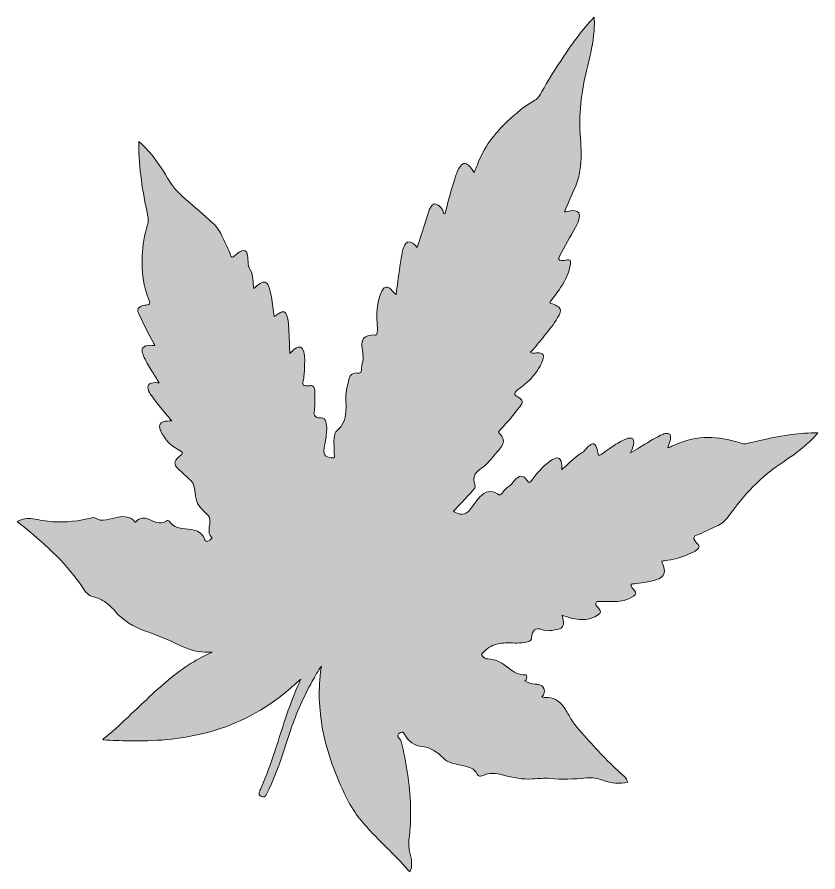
# Model space of a CAD drawing. Extents: x 630 to 1296, y -1322 to -490.
# Drawn here: x 1211.4 to 1268.6, y -1275.7 to -1214.7 of the extents above; entities that cross this region are included whole.
import ezdxf

# ---------------------------------------------------------------- set-up
doc = ezdxf.new("R2010")
doc.units = 0
doc.header["$MEASUREMENT"] = 0
doc.layers.add('katman 1', color=7, linetype='Continuous')

# ---------------------------------------------------------------- blocks, each defined once
blk = doc.blocks.new('block 7')
at = {"layer": 'katman 1', "true_color": 0x018f44}
h = blk.add_hatch(color=114, dxfattribs=at)
h.dxf.hatch_style = 2
edge = h.paths.add_edge_path()
edge.add_spline(control_points=[(1231.626, -1261.968), (1231.223, -1262.33), (1230.822, -1262.686), (1230.405, -1263.02), (1228.674, -1264.408), (1226.79, -1265.316), (1224.78, -1265.827), (1222.959, -1266.289), (1221.144, -1266.413), (1219.332, -1266.384), (1218.737, -1266.374), (1218.145, -1266.345), (1217.555, -1266.307), (1217.533, -1266.306), (1217.512, -1266.3), (1217.465, -1266.293), (1217.54, -1266.232), (1217.596, -1266.187), (1217.653, -1266.141), (1218.685, -1265.296), (1219.64, -1264.341), (1220.618, -1263.419), (1221.624, -1262.469), (1222.653, -1261.556), (1223.798, -1260.836), (1224.27, -1260.54), (1224.757, -1260.288), (1225.294, -1260.047), (1225.095, -1260.048), (1224.937, -1260.054), (1224.781, -1260.049), (1224.102, -1260.028), (1223.484, -1259.808), (1222.892, -1259.522), (1222.122, -1259.151), (1221.338, -1258.817), (1220.53, -1258.538), (1219.688, -1258.246), (1218.939, -1257.795), (1218.334, -1257.098), (1218.081, -1256.806), (1217.802, -1256.543), (1217.474, -1256.349), (1217.334, -1256.265), (1217.19, -1256.187), (1217.028, -1256.162), (1216.626, -1256.1), (1216.322, -1255.874), (1216.1, -1255.529), (1214.969, -1253.778), (1213.475, -1252.451), (1211.937, -1251.176), (1211.754, -1251.024), (1211.563, -1250.881), (1211.363, -1250.724), (1211.743, -1250.513), (1212.112, -1250.462), (1212.481, -1250.52), (1212.959, -1250.594), (1213.427, -1250.711), (1213.916, -1250.742), (1214.85, -1250.802), (1215.788, -1250.689), (1216.727, -1250.452), (1216.793, -1250.435), (1216.852, -1250.424), (1216.91, -1250.465), (1217.151, -1250.635), (1217.432, -1250.653), (1217.723, -1250.601), (1218.008, -1250.55), (1218.293, -1250.479), (1218.578, -1250.418), (1219.037, -1250.319), (1219.453, -1250.365), (1219.765, -1250.738), (1219.799, -1250.779), (1219.82, -1250.768), (1219.853, -1250.734), (1220.15, -1250.417), (1220.463, -1250.433), (1220.784, -1250.564), (1220.97, -1250.64), (1221.149, -1250.736), (1221.344, -1250.794), (1221.566, -1250.86), (1221.782, -1250.847), (1221.999, -1250.693), (1222.096, -1250.623), (1222.191, -1250.625), (1222.255, -1250.722), (1222.474, -1251.056), (1222.806, -1251.164), (1223.169, -1251.212), (1223.448, -1251.248), (1223.731, -1251.261), (1224.003, -1251.329), (1224.349, -1251.415), (1224.608, -1251.614), (1224.753, -1251.974), (1224.789, -1252.064), (1224.832, -1252.161), (1224.945, -1252.14), (1225.076, -1252.116), (1225.173, -1252.009), (1225.265, -1251.904), (1225.296, -1251.868), (1225.257, -1251.853), (1225.239, -1251.836), (1225.075, -1251.684), (1225.054, -1251.469), (1225.079, -1251.234), (1225.096, -1251.08), (1225.117, -1250.926), (1225.131, -1250.773), (1225.152, -1250.531), (1225.081, -1250.339), (1224.919, -1250.196), (1224.748, -1250.046), (1224.585, -1249.886), (1224.437, -1249.709), (1224.295, -1249.54), (1224.191, -1249.343), (1224.149, -1249.107), (1224.101, -1248.833), (1224.053, -1248.558), (1224.018, -1248.279), (1223.994, -1248.084), (1223.925, -1247.925), (1223.789, -1247.817), (1223.456, -1247.55), (1223.176, -1247.219), (1222.855, -1246.937), (1222.541, -1246.661), (1222.558, -1246.42), (1222.916, -1246.113), (1222.954, -1246.079), (1222.994, -1246.048), (1223.033, -1246.016), (1223.218, -1245.865), (1223.218, -1245.755), (1223.021, -1245.67), (1222.45, -1245.423), (1222.03, -1244.988), (1221.708, -1244.428), (1221.644, -1244.317), (1221.587, -1244.201), (1221.554, -1244.071), (1221.495, -1243.84), (1221.575, -1243.683), (1221.796, -1243.603), (1221.994, -1243.532), (1222.191, -1243.547), (1222.413, -1243.541), (1222.262, -1243.362), (1222.124, -1243.198), (1221.986, -1243.034), (1221.628, -1242.613), (1221.269, -1242.193), (1220.951, -1241.732), (1220.853, -1241.59), (1220.76, -1241.441), (1220.719, -1241.26), (1220.669, -1241.041), (1220.751, -1240.902), (1220.958, -1240.842), (1221.137, -1240.792), (1221.312, -1240.814), (1221.51, -1240.819), (1221.331, -1240.532), (1221.161, -1240.263), (1220.994, -1239.992), (1220.797, -1239.672), (1220.6, -1239.351), (1220.437, -1239.004), (1220.378, -1238.878), (1220.326, -1238.748), (1220.306, -1238.602), (1220.277, -1238.38), (1220.36, -1238.242), (1220.564, -1238.182), (1220.778, -1238.119), (1220.986, -1238.151), (1221.198, -1238.164), (1221.203, -1238.093), (1221.162, -1238.053), (1221.134, -1238.007), (1220.733, -1237.341), (1220.415, -1236.614), (1220.059, -1235.914), (1220.031, -1235.86), (1220.011, -1235.798), (1219.996, -1235.736), (1219.958, -1235.573), (1220.019, -1235.45), (1220.176, -1235.373), (1220.313, -1235.305), (1220.457, -1235.285), (1220.601, -1235.272), (1220.837, -1235.25), (1220.89, -1235.163), (1220.798, -1234.938), (1220.392, -1233.952), (1220.245, -1232.885), (1220.296, -1231.756), (1220.33, -1231.009), (1220.466, -1230.269), (1220.684, -1229.539), (1220.76, -1229.288), (1220.739, -1229.066), (1220.688, -1228.834), (1220.323, -1227.188), (1220.068, -1225.511), (1220.052, -1223.769), (1220.052, -1223.718), (1220.054, -1223.668), (1220.056, -1223.595), (1220.329, -1223.822), (1220.565, -1224.07), (1220.791, -1224.328), (1221.294, -1224.9), (1221.729, -1225.537), (1222.116, -1226.213), (1222.449, -1226.795), (1222.872, -1227.267), (1223.36, -1227.681), (1224.032, -1228.25), (1224.689, -1228.839), (1225.351, -1229.42), (1225.666, -1229.695), (1225.87, -1230.07), (1226.046, -1230.465), (1226.231, -1230.881), (1226.465, -1231.265), (1226.614, -1231.705), (1226.677, -1231.889), (1226.735, -1231.888), (1226.894, -1231.753), (1227.056, -1231.615), (1227.218, -1231.475), (1227.411, -1231.404), (1227.619, -1231.327), (1227.74, -1231.39), (1227.8, -1231.608), (1227.849, -1231.785), (1227.851, -1231.974), (1227.859, -1232.162), (1227.868, -1232.383), (1227.902, -1232.585), (1228.02, -1232.763), (1228.145, -1232.949), (1228.163, -1233.195), (1228.193, -1233.429), (1228.22, -1233.641), (1228.245, -1233.855), (1228.273, -1234.082), (1228.429, -1233.95), (1228.562, -1233.826), (1228.714, -1233.732), (1228.999, -1233.556), (1229.193, -1233.609), (1229.322, -1233.908), (1229.429, -1234.152), (1229.482, -1234.421), (1229.528, -1234.692), (1229.606, -1235.149), (1229.658, -1235.614), (1229.713, -1236.096), (1229.828, -1236.018), (1229.935, -1235.941), (1230.046, -1235.872), (1230.402, -1235.649), (1230.555, -1235.704), (1230.656, -1236.11), (1230.757, -1236.519), (1230.767, -1236.954), (1230.787, -1237.384), (1230.808, -1237.829), (1230.821, -1238.276), (1230.838, -1238.734), (1230.966, -1238.614), (1231.077, -1238.487), (1231.211, -1238.394), (1231.521, -1238.179), (1231.741, -1238.253), (1231.834, -1238.614), (1231.927, -1238.972), (1231.905, -1239.354), (1231.889, -1239.732), (1231.876, -1240.064), (1231.865, -1240.396), (1231.78, -1240.73), (1231.724, -1240.948), (1231.789, -1241.036), (1231.986, -1241.044), (1232.085, -1241.047), (1232.188, -1241.03), (1232.289, -1241.018), (1232.457, -1240.999), (1232.546, -1241.057), (1232.595, -1241.229), (1232.642, -1241.397), (1232.642, -1241.577), (1232.63, -1241.756), (1232.602, -1242.15), (1232.66, -1242.537), (1232.57, -1242.935), (1232.534, -1243.096), (1232.61, -1243.206), (1232.74, -1243.263), (1232.844, -1243.31), (1232.956, -1243.326), (1233.07, -1243.328), (1233.248, -1243.332), (1233.353, -1243.432), (1233.406, -1243.605), (1233.514, -1243.957), (1233.48, -1244.333), (1233.429, -1244.708), (1233.394, -1244.969), (1233.335, -1245.229), (1233.295, -1245.49), (1233.206, -1246.074), (1233.499, -1246.187), (1233.971, -1246.165), (1234.041, -1246.162), (1234.028, -1246.108), (1234.026, -1246.065), (1234.019, -1245.816), (1234.011, -1245.568), (1234.002, -1245.32), (1233.995, -1245.081), (1233.982, -1244.843), (1234.025, -1244.601), (1234.05, -1244.463), (1234.103, -1244.348), (1234.209, -1244.251), (1234.612, -1243.884), (1234.813, -1243.419), (1234.847, -1242.874), (1234.868, -1242.53), (1234.852, -1242.19), (1234.845, -1241.85), (1234.835, -1241.392), (1234.975, -1240.95), (1235.087, -1240.508), (1235.155, -1240.236), (1235.306, -1240.132), (1235.554, -1240.119), (1235.622, -1240.115), (1235.69, -1240.125), (1235.759, -1240.125), (1235.888, -1240.124), (1235.956, -1240.062), (1235.959, -1239.916), (1235.964, -1239.706), (1235.989, -1239.505), (1236.057, -1239.295), (1236.124, -1239.09), (1236.071, -1238.879), (1236.046, -1238.675), (1236.019, -1238.461), (1235.976, -1238.251), (1235.994, -1238.028), (1236.018, -1237.72), (1236.148, -1237.548), (1236.421, -1237.464), (1236.587, -1237.412), (1236.754, -1237.396), (1236.916, -1237.414), (1237.043, -1237.428), (1237.062, -1237.376), (1237.078, -1237.251), (1237.111, -1237.001), (1237.088, -1236.762), (1237.072, -1236.52), (1237.031, -1235.883), (1237.079, -1235.246), (1237.275, -1234.61), (1237.323, -1234.454), (1237.38, -1234.302), (1237.475, -1234.168), (1237.614, -1233.973), (1237.763, -1233.937), (1237.937, -1234.048), (1238.112, -1234.158), (1238.204, -1234.367), (1238.375, -1234.48), (1238.389, -1234.489), (1238.404, -1234.5), (1238.432, -1234.52), (1238.473, -1234.21), (1238.51, -1233.912), (1238.553, -1233.615), (1238.659, -1232.877), (1238.737, -1232.138), (1238.889, -1231.403), (1238.92, -1231.255), (1238.973, -1231.112), (1239.05, -1230.979), (1239.169, -1230.774), (1239.317, -1230.714), (1239.507, -1230.794), (1239.595, -1230.831), (1239.67, -1230.888), (1239.739, -1230.956), (1239.804, -1231.019), (1239.867, -1231.084), (1239.944, -1231.16), (1240.047, -1230.839), (1240.144, -1230.527), (1240.249, -1230.218), (1240.451, -1229.622), (1240.6, -1229.012), (1240.827, -1228.424), (1240.844, -1228.38), (1240.863, -1228.336), (1240.887, -1228.295), (1241.045, -1228.027), (1241.223, -1227.976), (1241.439, -1228.138), (1241.57, -1228.236), (1241.671, -1228.37), (1241.777, -1228.498), (1241.821, -1228.551), (1241.8, -1228.61), (1241.802, -1228.668), (1241.805, -1228.72), (1241.823, -1228.753), (1241.875, -1228.751), (1241.922, -1228.749), (1241.938, -1228.713), (1241.948, -1228.669), (1242.135, -1227.86), (1242.371, -1227.063), (1242.617, -1226.268), (1242.704, -1225.988), (1242.796, -1225.71), (1242.949, -1225.454), (1243.137, -1225.139), (1243.362, -1225.08), (1243.603, -1225.293), (1243.759, -1225.431), (1243.872, -1225.616), (1244.002, -1225.811), (1244.087, -1225.614), (1244.172, -1225.441), (1244.237, -1225.26), (1244.681, -1224.019), (1245.459, -1223.044), (1246.365, -1222.173), (1246.978, -1221.583), (1247.629, -1221.059), (1248.342, -1220.644), (1248.577, -1220.506), (1248.718, -1220.271), (1248.847, -1220.031), (1249.246, -1219.287), (1249.712, -1218.588), (1250.164, -1217.881), (1250.795, -1216.896), (1251.475, -1215.953), (1252.243, -1215.087), (1252.347, -1214.968), (1252.455, -1214.853), (1252.58, -1214.714), (1252.607, -1215.171), (1252.584, -1215.602), (1252.536, -1216.035), (1252.445, -1216.854), (1252.251, -1217.661), (1252.054, -1218.466), (1251.657, -1220.096), (1251.45, -1221.72), (1251.592, -1223.347), (1251.658, -1224.11), (1251.684, -1224.883), (1251.561, -1225.669), (1251.499, -1226.066), (1251.397, -1226.453), (1251.234, -1226.827), (1250.976, -1227.42), (1250.724, -1228.014), (1250.468, -1228.61), (1250.524, -1228.644), (1250.579, -1228.606), (1250.631, -1228.594), (1250.82, -1228.553), (1251.008, -1228.514), (1251.195, -1228.536), (1251.478, -1228.569), (1251.578, -1228.743), (1251.506, -1229.059), (1251.455, -1229.287), (1251.36, -1229.498), (1251.251, -1229.701), (1250.875, -1230.397), (1250.494, -1231.09), (1250.112, -1231.783), (1249.99, -1232.004), (1250.017, -1232.083), (1250.239, -1232.099), (1250.372, -1232.108), (1250.505, -1232.067), (1250.639, -1232.045), (1250.857, -1232.009), (1250.913, -1232.071), (1250.884, -1232.314), (1250.809, -1232.949), (1250.529, -1233.499), (1250.181, -1234.023), (1249.955, -1234.362), (1249.709, -1234.683), (1249.465, -1235.005), (1249.402, -1235.088), (1249.408, -1235.118), (1249.492, -1235.149), (1249.643, -1235.206), (1249.795, -1235.265), (1249.937, -1235.341), (1250.197, -1235.479), (1250.237, -1235.69), (1250.072, -1235.994), (1249.813, -1236.471), (1249.484, -1236.891), (1249.151, -1237.307), (1248.853, -1237.679), (1248.551, -1238.046), (1248.248, -1238.412), (1248.18, -1238.493), (1248.098, -1238.56), (1248.018, -1238.64), (1248.133, -1238.69), (1248.243, -1238.715), (1248.367, -1238.693), (1248.496, -1238.671), (1248.626, -1238.664), (1248.75, -1238.698), (1248.927, -1238.747), (1248.99, -1238.856), (1248.944, -1239.065), (1248.873, -1239.389), (1248.702, -1239.666), (1248.523, -1239.937), (1248.176, -1240.464), (1247.729, -1240.868), (1247.247, -1241.227), (1247.159, -1241.293), (1247.068, -1241.357), (1246.987, -1241.433), (1246.878, -1241.535), (1246.876, -1241.617), (1246.969, -1241.716), (1247.036, -1241.786), (1247.118, -1241.833), (1247.201, -1241.878), (1247.479, -1242.029), (1247.506, -1242.231), (1247.278, -1242.526), (1246.841, -1243.092), (1246.382, -1243.635), (1245.894, -1244.15), (1245.712, -1244.343), (1245.714, -1244.346), (1245.878, -1244.511), (1246.171, -1244.808), (1246.174, -1245.12), (1245.874, -1245.484), (1245.575, -1245.847), (1245.269, -1246.203), (1244.961, -1246.555), (1244.796, -1246.743), (1244.587, -1246.863), (1244.398, -1247.015), (1244.15, -1247.214), (1243.962, -1247.449), (1243.992, -1247.803), (1244.002, -1247.909), (1244.022, -1248.013), (1244.064, -1248.104), (1244.115, -1248.215), (1244.083, -1248.304), (1244.007, -1248.397), (1243.708, -1248.76), (1243.383, -1249.094), (1243.064, -1249.434), (1242.906, -1249.602), (1242.744, -1249.766), (1242.582, -1249.929), (1242.531, -1249.981), (1242.512, -1250.015), (1242.589, -1250.042), (1242.72, -1250.088), (1242.847, -1250.149), (1242.981, -1250.186), (1243.212, -1250.248), (1243.425, -1250.169), (1243.618, -1249.978), (1243.846, -1249.753), (1244.007, -1249.468), (1244.206, -1249.216), (1244.267, -1249.139), (1244.327, -1249.061), (1244.392, -1248.989), (1244.799, -1248.538), (1245.218, -1248.461), (1245.665, -1248.75), (1245.838, -1248.862), (1245.883, -1248.856), (1246.03, -1248.669), (1246.17, -1248.488), (1246.314, -1248.321), (1246.509, -1248.207), (1246.649, -1248.125), (1246.745, -1247.968), (1246.853, -1247.837), (1247.235, -1247.373), (1247.48, -1247.364), (1247.798, -1247.805), (1247.934, -1247.993), (1247.961, -1247.982), (1248.122, -1247.765), (1248.496, -1247.264), (1248.902, -1246.8), (1249.39, -1246.435), (1249.527, -1246.332), (1249.669, -1246.24), (1249.828, -1246.199), (1250.019, -1246.15), (1250.148, -1246.225), (1250.213, -1246.417), (1250.275, -1246.6), (1250.257, -1246.802), (1250.262, -1247.027), (1250.386, -1246.913), (1250.497, -1246.814), (1250.605, -1246.713), (1250.962, -1246.378), (1251.312, -1246.033), (1251.73, -1245.798), (1251.851, -1245.73), (1251.938, -1245.604), (1252.037, -1245.501), (1252.134, -1245.402), (1252.228, -1245.298), (1252.345, -1245.23), (1252.494, -1245.145), (1252.617, -1245.175), (1252.698, -1245.319), (1252.781, -1245.467), (1252.808, -1245.64), (1252.834, -1245.814), (1252.863, -1246.005), (1252.912, -1246.034), (1253.074, -1245.928), (1253.311, -1245.772), (1253.542, -1245.603), (1253.777, -1245.443), (1254.095, -1245.227), (1254.419, -1245.024), (1254.762, -1244.872), (1254.878, -1244.82), (1254.996, -1244.777), (1255.117, -1244.764), (1255.325, -1244.743), (1255.422, -1244.848), (1255.403, -1245.08), (1255.384, -1245.298), (1255.308, -1245.506), (1255.223, -1245.71), (1255.214, -1245.732), (1255.204, -1245.754), (1255.177, -1245.817), (1255.411, -1245.677), (1255.612, -1245.556), (1255.813, -1245.437), (1256.315, -1245.139), (1256.811, -1244.825), (1257.328, -1244.569), (1257.429, -1244.519), (1257.533, -1244.478), (1257.638, -1244.451), (1257.961, -1244.368), (1258.087, -1244.507), (1258.026, -1244.867), (1257.992, -1245.068), (1257.913, -1245.257), (1257.833, -1245.461), (1257.94, -1245.449), (1258.03, -1245.398), (1258.118, -1245.354), (1259.657, -1244.595), (1261.166, -1244.575), (1262.656, -1245.01), (1262.812, -1245.055), (1262.967, -1245.102), (1263.122, -1245.148), (1263.296, -1245.199), (1263.476, -1245.158), (1263.655, -1245.116), (1264.652, -1244.883), (1265.649, -1244.66), (1266.65, -1244.517), (1267.282, -1244.427), (1267.911, -1244.383), (1268.559, -1244.396), (1268.34, -1244.667), (1268.107, -1244.892), (1267.87, -1245.11), (1267.305, -1245.629), (1266.693, -1246.065), (1266.07, -1246.477), (1264.535, -1247.495), (1263.244, -1248.82), (1262.145, -1250.391), (1261.923, -1250.709), (1261.641, -1250.92), (1261.321, -1251.054), (1260.844, -1251.254), (1260.385, -1251.521), (1259.899, -1251.687), (1259.686, -1251.759), (1259.65, -1251.89), (1259.767, -1252.081), (1259.829, -1252.182), (1259.912, -1252.261), (1259.989, -1252.345), (1260.114, -1252.48), (1260.102, -1252.598), (1259.945, -1252.727), (1259.755, -1252.882), (1259.538, -1252.97), (1259.325, -1253.063), (1258.766, -1253.307), (1258.192, -1253.436), (1257.613, -1253.518), (1257.546, -1253.527), (1257.478, -1253.538), (1257.404, -1253.549), (1257.458, -1253.7), (1257.513, -1253.839), (1257.556, -1253.983), (1257.671, -1254.375), (1257.556, -1254.636), (1257.19, -1254.806), (1256.788, -1254.993), (1256.37, -1255.042), (1255.955, -1255.104), (1255.743, -1255.136), (1255.531, -1255.164), (1255.319, -1255.178), (1255.198, -1255.187), (1255.198, -1255.242), (1255.23, -1255.333), (1255.276, -1255.466), (1255.372, -1255.552), (1255.456, -1255.649), (1255.613, -1255.83), (1255.602, -1255.899), (1255.39, -1256.046), (1254.963, -1256.343), (1254.506, -1256.434), (1254.04, -1256.442), (1253.651, -1256.448), (1253.263, -1256.437), (1252.873, -1256.439), (1252.82, -1256.439), (1252.753, -1256.409), (1252.71, -1256.493), (1252.666, -1256.581), (1252.683, -1256.658), (1252.73, -1256.72), (1252.797, -1256.808), (1252.875, -1256.886), (1252.943, -1256.973), (1253.069, -1257.133), (1253.049, -1257.245), (1252.868, -1257.373), (1252.54, -1257.604), (1252.189, -1257.711), (1251.821, -1257.726), (1251.416, -1257.742), (1251.036, -1257.648), (1250.662, -1257.533), (1250.543, -1257.496), (1250.425, -1257.458), (1250.292, -1257.415), (1250.331, -1257.579), (1250.381, -1257.721), (1250.389, -1257.878), (1250.403, -1258.167), (1250.308, -1258.335), (1250.05, -1258.396), (1249.639, -1258.495), (1249.232, -1258.584), (1248.828, -1258.438), (1248.38, -1258.278), (1248.151, -1258.476), (1248.111, -1259.021), (1248.098, -1259.188), (1248.036, -1259.242), (1247.906, -1259.283), (1247.466, -1259.425), (1247.033, -1259.397), (1246.599, -1259.389), (1246.265, -1259.382), (1245.931, -1259.383), (1245.593, -1259.476), (1245.215, -1259.58), (1244.893, -1259.805), (1244.608, -1260.116), (1244.532, -1260.198), (1244.54, -1260.255), (1244.593, -1260.325), (1244.69, -1260.453), (1244.824, -1260.539), (1244.973, -1260.536), (1245.584, -1260.524), (1246.039, -1260.856), (1246.49, -1261.201), (1246.839, -1261.469), (1247.206, -1261.693), (1247.673, -1261.668), (1247.711, -1261.666), (1247.726, -1261.68), (1247.738, -1261.72), (1247.797, -1261.909), (1247.77, -1262.005), (1247.622, -1262.09), (1247.857, -1262.218), (1248.086, -1262.342), (1248.365, -1262.338), (1248.452, -1262.336), (1248.539, -1262.346), (1248.622, -1262.364), (1248.781, -1262.397), (1248.92, -1262.465), (1248.982, -1262.646), (1249.066, -1262.892), (1249.033, -1263.039), (1248.842, -1263.228), (1248.929, -1263.257), (1249.013, -1263.29), (1249.104, -1263.283), (1249.643, -1263.242), (1250.044, -1263.487), (1250.362, -1263.907), (1250.519, -1264.115), (1250.656, -1264.34), (1250.782, -1264.574), (1251.116, -1265.192), (1251.59, -1265.672), (1252.034, -1266.181), (1252.899, -1267.174), (1253.812, -1268.11), (1254.781, -1268.979), (1254.872, -1269.06), (1254.891, -1269.096), (1254.975, -1269.317), (1254.684, -1269.407), (1254.398, -1269.422), (1254.114, -1269.4), (1253.818, -1269.376), (1253.53, -1269.315), (1253.256, -1269.212), (1252.856, -1269.061), (1252.436, -1268.99), (1252, -1269.03), (1251.133, -1269.109), (1250.271, -1269.16), (1249.418, -1269.067), (1249.017, -1269.023), (1248.602, -1269.075), (1248.193, -1269.098), (1247.467, -1269.14), (1246.778, -1269.016), (1246.1, -1268.819), (1245.606, -1268.675), (1245.096, -1268.636), (1244.568, -1268.868), (1244.427, -1268.929), (1244.316, -1268.913), (1244.228, -1268.75), (1244.014, -1268.356), (1243.633, -1268.234), (1243.238, -1268.151), (1242.964, -1268.094), (1242.686, -1268.056), (1242.419, -1267.974), (1242.183, -1267.901), (1241.978, -1267.776), (1241.798, -1267.602), (1241.38, -1267.196), (1240.917, -1266.843), (1240.33, -1266.794), (1239.726, -1266.744), (1239.329, -1266.419), (1239.033, -1265.899), (1238.969, -1265.786), (1238.893, -1265.7), (1238.743, -1265.777), (1238.516, -1265.894), (1238.484, -1266.027), (1238.647, -1266.202), (1238.71, -1266.269), (1238.772, -1266.331), (1238.797, -1266.435), (1239.153, -1267.932), (1239.416, -1269.457), (1239.461, -1271.047), (1239.484, -1271.85), (1239.455, -1272.657), (1239.35, -1273.469), (1239.314, -1273.753), (1239.333, -1274.019), (1239.395, -1274.281), (1239.455, -1274.531), (1239.528, -1274.776), (1239.544, -1275.041), (1239.557, -1275.275), (1239.519, -1275.501), (1239.402, -1275.735), (1239.23, -1275.54), (1239.064, -1275.348), (1238.892, -1275.161), (1238.193, -1274.402), (1237.439, -1273.708), (1236.731, -1272.959), (1236.014, -1272.201), (1235.343, -1271.397), (1234.87, -1270.41), (1234.135, -1268.881), (1233.517, -1267.288), (1233.186, -1265.543), (1232.916, -1264.124), (1232.86, -1262.672), (1233.082, -1261.177), (1233.087, -1261.142), (1233.089, -1261.106), (1233.094, -1261.043), (1232.853, -1261.406), (1232.647, -1261.76), (1232.448, -1262.118), (1231.836, -1263.221), (1231.325, -1264.371), (1230.915, -1265.564), (1230.717, -1266.139), (1230.544, -1266.721), (1230.353, -1267.299), (1230.032, -1268.271), (1229.639, -1269.215), (1229.208, -1270.145), (1229.098, -1270.383), (1228.959, -1270.439), (1228.773, -1270.336), (1228.66, -1270.272), (1228.618, -1270.17), (1228.668, -1270.023), (1228.695, -1269.944), (1228.727, -1269.866), (1228.761, -1269.789), (1229.168, -1268.871), (1229.506, -1267.929), (1229.818, -1266.977), (1230.303, -1265.493), (1230.744, -1263.994), (1231.373, -1262.557), (1231.459, -1262.361), (1231.542, -1262.165), (1231.626, -1261.968)], knot_values=[0, 0, 0, 0, 1, 1, 1, 2, 2, 2, 3, 3, 3, 4, 4, 4, 5, 5, 5, 6, 6, 6, 7, 7, 7, 8, 8, 8, 9, 9, 9, 10, 10, 10, 11, 11, 11, 12, 12, 12, 13, 13, 13, 14, 14, 14, 15, 15, 15, 16, 16, 16, 17, 17, 17, 18, 18, 18, 19, 19, 19, 20, 20, 20, 21, 21, 21, 22, 22, 22, 23, 23, 23, 24, 24, 24, 25, 25, 25, 26, 26, 26, 27, 27, 27, 28, 28, 28, 29, 29, 29, 30, 30, 30, 31, 31, 31, 32, 32, 32, 33, 33, 33, 34, 34, 34, 35, 35, 35, 36, 36, 36, 37, 37, 37, 38, 38, 38, 39, 39, 39, 40, 40, 40, 41, 41, 41, 42, 42, 42, 43, 43, 43, 44, 44, 44, 45, 45, 45, 46, 46, 46, 47, 47, 47, 48, 48, 48, 49, 49, 49, 50, 50, 50, 51, 51, 51, 52, 52, 52, 53, 53, 53, 54, 54, 54, 55, 55, 55, 56, 56, 56, 57, 57, 57, 58, 58, 58, 59, 59, 59, 60, 60, 60, 61, 61, 61, 62, 62, 62, 63, 63, 63, 64, 64, 64, 65, 65, 65, 66, 66, 66, 67, 67, 67, 68, 68, 68, 69, 69, 69, 70, 70, 70, 71, 71, 71, 72, 72, 72, 73, 73, 73, 74, 74, 74, 75, 75, 75, 76, 76, 76, 77, 77, 77, 78, 78, 78, 79, 79, 79, 80, 80, 80, 81, 81, 81, 82, 82, 82, 83, 83, 83, 84, 84, 84, 85, 85, 85, 86, 86, 86, 87, 87, 87, 88, 88, 88, 89, 89, 89, 90, 90, 90, 91, 91, 91, 92, 92, 92, 93, 93, 93, 94, 94, 94, 95, 95, 95, 96, 96, 96, 97, 97, 97, 98, 98, 98, 99, 99, 99, 100, 100, 100, 101, 101, 101, 102, 102, 102, 103, 103, 103, 104, 104, 104, 105, 105, 105, 106, 106, 106, 107, 107, 107, 108, 108, 108, 109, 109, 109, 110, 110, 110, 111, 111, 111, 112, 112, 112, 113, 113, 113, 114, 114, 114, 115, 115, 115, 116, 116, 116, 117, 117, 117, 118, 118, 118, 119, 119, 119, 120, 120, 120, 121, 121, 121, 122, 122, 122, 123, 123, 123, 124, 124, 124, 125, 125, 125, 126, 126, 126, 127, 127, 127, 128, 128, 128, 129, 129, 129, 130, 130, 130, 131, 131, 131, 132, 132, 132, 133, 133, 133, 134, 134, 134, 135, 135, 135, 136, 136, 136, 137, 137, 137, 138, 138, 138, 139, 139, 139, 140, 140, 140, 141, 141, 141, 142, 142, 142, 143, 143, 143, 144, 144, 144, 145, 145, 145, 146, 146, 146, 147, 147, 147, 148, 148, 148, 149, 149, 149, 150, 150, 150, 151, 151, 151, 152, 152, 152, 153, 153, 153, 154, 154, 154, 155, 155, 155, 156, 156, 156, 157, 157, 157, 158, 158, 158, 159, 159, 159, 160, 160, 160, 161, 161, 161, 162, 162, 162, 163, 163, 163, 164, 164, 164, 165, 165, 165, 166, 166, 166, 167, 167, 167, 168, 168, 168, 169, 169, 169, 170, 170, 170, 171, 171, 171, 172, 172, 172, 173, 173, 173, 174, 174, 174, 175, 175, 175, 176, 176, 176, 177, 177, 177, 178, 178, 178, 179, 179, 179, 180, 180, 180, 181, 181, 181, 182, 182, 182, 183, 183, 183, 184, 184, 184, 185, 185, 185, 186, 186, 186, 187, 187, 187, 188, 188, 188, 189, 189, 189, 190, 190, 190, 191, 191, 191, 192, 192, 192, 193, 193, 193, 194, 194, 194, 195, 195, 195, 196, 196, 196, 197, 197, 197, 198, 198, 198, 199, 199, 199, 200, 200, 200, 201, 201, 201, 202, 202, 202, 203, 203, 203, 204, 204, 204, 205, 205, 205, 206, 206, 206, 207, 207, 207, 208, 208, 208, 209, 209, 209, 210, 210, 210, 211, 211, 211, 212, 212, 212, 213, 213, 213, 214, 214, 214, 215, 215, 215, 216, 216, 216, 217, 217, 217, 218, 218, 218, 219, 219, 219, 220, 220, 220, 221, 221, 221, 222, 222, 222, 223, 223, 223, 224, 224, 224, 225, 225, 225, 226, 226, 226, 227, 227, 227, 228, 228, 228, 229, 229, 229, 230, 230, 230, 231, 231, 231, 232, 232, 232, 233, 233, 233, 234, 234, 234, 235, 235, 235, 236, 236, 236, 237, 237, 237, 238, 238, 238, 239, 239, 239, 240, 240, 240, 241, 241, 241, 242, 242, 242, 243, 243, 243, 244, 244, 244, 245, 245, 245, 246, 246, 246, 247, 247, 247, 248, 248, 248, 249, 249, 249, 250, 250, 250, 251, 251, 251, 252, 252, 252, 253, 253, 253, 254, 254, 254, 255, 255, 255, 256, 256, 256, 257, 257, 257, 258, 258, 258, 259, 259, 259, 260, 260, 260, 261, 261, 261, 262, 262, 262, 263, 263, 263, 264, 264, 264, 265, 265, 265, 266, 266, 266, 267, 267, 267, 268, 268, 268, 269, 269, 269, 270, 270, 270, 271, 271, 271, 272, 272, 272, 273, 273, 273, 274, 274, 274, 275, 275, 275, 276, 276, 276, 277, 277, 277, 278, 278, 278, 279, 279, 279, 280, 280, 280, 281, 281, 281, 282, 282, 282, 283, 283, 283, 284, 284, 284, 285, 285, 285, 286, 286, 286, 287, 287, 287, 288, 288, 288, 289, 289, 289, 290, 290, 290, 291, 291, 291, 292, 292, 292, 293, 293, 293, 294, 294, 294, 295, 295, 295, 296, 296, 296, 297, 297, 297, 298, 298, 298, 299, 299, 299, 300, 300, 300, 301, 301, 301, 302, 302, 302, 303, 303, 303, 304, 304, 304, 305, 305, 305, 306, 306, 306, 307, 307, 307, 308, 308, 308, 309, 309, 309, 310, 310, 310, 311, 311, 311, 312, 312, 312, 313, 313, 313, 314, 314, 314, 315, 315, 315, 316, 316, 316, 317, 317, 317, 318, 318, 318, 319, 319, 319, 320, 320, 320, 321, 321, 321, 322, 322, 322, 323, 323, 323, 323], degree=3, periodic=1)
at = {"layer": 'katman 1', "lineweight": 0}
blk.add_open_spline([(1231.626, -1261.968), (1231.223, -1262.33), (1230.822, -1262.686), (1230.405, -1263.02), (1228.674, -1264.408), (1226.79, -1265.316), (1224.78, -1265.827), (1222.959, -1266.289), (1221.144, -1266.413), (1219.332, -1266.384), (1218.737, -1266.374), (1218.145, -1266.345), (1217.555, -1266.307), (1217.533, -1266.306), (1217.512, -1266.3), (1217.465, -1266.293), (1217.54, -1266.232), (1217.596, -1266.187), (1217.653, -1266.141), (1218.685, -1265.296), (1219.64, -1264.341), (1220.618, -1263.419), (1221.624, -1262.469), (1222.653, -1261.556), (1223.798, -1260.836), (1224.27, -1260.54), (1224.757, -1260.288), (1225.294, -1260.047), (1225.095, -1260.048), (1224.937, -1260.054), (1224.781, -1260.049), (1224.102, -1260.028), (1223.484, -1259.808), (1222.892, -1259.522), (1222.122, -1259.151), (1221.338, -1258.817), (1220.53, -1258.538), (1219.688, -1258.246), (1218.939, -1257.795), (1218.334, -1257.098), (1218.081, -1256.806), (1217.802, -1256.543), (1217.474, -1256.349), (1217.334, -1256.265), (1217.19, -1256.187), (1217.028, -1256.162), (1216.626, -1256.1), (1216.322, -1255.874), (1216.1, -1255.529), (1214.969, -1253.778), (1213.475, -1252.451), (1211.937, -1251.176), (1211.754, -1251.024), (1211.563, -1250.881), (1211.363, -1250.724), (1211.743, -1250.513), (1212.112, -1250.462), (1212.481, -1250.52), (1212.959, -1250.594), (1213.427, -1250.711), (1213.916, -1250.742), (1214.85, -1250.802), (1215.788, -1250.689), (1216.727, -1250.452), (1216.793, -1250.435), (1216.852, -1250.424), (1216.91, -1250.465), (1217.151, -1250.635), (1217.432, -1250.653), (1217.723, -1250.601), (1218.008, -1250.55), (1218.293, -1250.479), (1218.578, -1250.418), (1219.037, -1250.319), (1219.453, -1250.365), (1219.765, -1250.738), (1219.799, -1250.779), (1219.82, -1250.768), (1219.853, -1250.734), (1220.15, -1250.417), (1220.463, -1250.433), (1220.784, -1250.564), (1220.97, -1250.64), (1221.149, -1250.736), (1221.344, -1250.794), (1221.566, -1250.86), (1221.782, -1250.847), (1221.999, -1250.693), (1222.096, -1250.623), (1222.191, -1250.625), (1222.255, -1250.722), (1222.474, -1251.056), (1222.806, -1251.164), (1223.169, -1251.212), (1223.448, -1251.248), (1223.731, -1251.261), (1224.003, -1251.329), (1224.349, -1251.415), (1224.608, -1251.614), (1224.753, -1251.974), (1224.789, -1252.064), (1224.832, -1252.161), (1224.945, -1252.14), (1225.076, -1252.116), (1225.173, -1252.009), (1225.265, -1251.904), (1225.296, -1251.868), (1225.257, -1251.853), (1225.239, -1251.836), (1225.075, -1251.684), (1225.054, -1251.469), (1225.079, -1251.234), (1225.096, -1251.08), (1225.117, -1250.926), (1225.131, -1250.773), (1225.152, -1250.531), (1225.081, -1250.339), (1224.919, -1250.196), (1224.748, -1250.046), (1224.585, -1249.886), (1224.437, -1249.709), (1224.295, -1249.54), (1224.191, -1249.343), (1224.149, -1249.107), (1224.101, -1248.833), (1224.053, -1248.558), (1224.018, -1248.279), (1223.994, -1248.084), (1223.925, -1247.925), (1223.789, -1247.817), (1223.456, -1247.55), (1223.176, -1247.219), (1222.855, -1246.937), (1222.541, -1246.661), (1222.558, -1246.42), (1222.916, -1246.113), (1222.954, -1246.079), (1222.994, -1246.048), (1223.033, -1246.016), (1223.218, -1245.865), (1223.218, -1245.755), (1223.021, -1245.67), (1222.45, -1245.423), (1222.03, -1244.988), (1221.708, -1244.428), (1221.644, -1244.317), (1221.587, -1244.201), (1221.554, -1244.071), (1221.495, -1243.84), (1221.575, -1243.683), (1221.796, -1243.603), (1221.994, -1243.532), (1222.191, -1243.547), (1222.413, -1243.541), (1222.262, -1243.362), (1222.124, -1243.198), (1221.986, -1243.034), (1221.628, -1242.613), (1221.269, -1242.193), (1220.951, -1241.732), (1220.853, -1241.59), (1220.76, -1241.441), (1220.719, -1241.26), (1220.669, -1241.041), (1220.751, -1240.902), (1220.958, -1240.842), (1221.137, -1240.792), (1221.312, -1240.814), (1221.51, -1240.819), (1221.331, -1240.532), (1221.161, -1240.263), (1220.994, -1239.992), (1220.797, -1239.672), (1220.6, -1239.351), (1220.437, -1239.004), (1220.378, -1238.878), (1220.326, -1238.748), (1220.306, -1238.602), (1220.277, -1238.38), (1220.36, -1238.242), (1220.564, -1238.182), (1220.778, -1238.119), (1220.986, -1238.151), (1221.198, -1238.164), (1221.203, -1238.093), (1221.162, -1238.053), (1221.134, -1238.007), (1220.733, -1237.341), (1220.415, -1236.614), (1220.059, -1235.914), (1220.031, -1235.86), (1220.011, -1235.798), (1219.996, -1235.736), (1219.958, -1235.573), (1220.019, -1235.45), (1220.176, -1235.373), (1220.313, -1235.305), (1220.457, -1235.285), (1220.601, -1235.272), (1220.837, -1235.25), (1220.89, -1235.163), (1220.798, -1234.938), (1220.392, -1233.952), (1220.245, -1232.885), (1220.296, -1231.756), (1220.33, -1231.009), (1220.466, -1230.269), (1220.684, -1229.539), (1220.76, -1229.288), (1220.739, -1229.066), (1220.688, -1228.834), (1220.323, -1227.188), (1220.068, -1225.511), (1220.052, -1223.769), (1220.052, -1223.718), (1220.054, -1223.668), (1220.056, -1223.595), (1220.329, -1223.822), (1220.565, -1224.07), (1220.791, -1224.328), (1221.294, -1224.9), (1221.729, -1225.537), (1222.116, -1226.213), (1222.449, -1226.795), (1222.872, -1227.267), (1223.36, -1227.681), (1224.032, -1228.25), (1224.689, -1228.839), (1225.351, -1229.42), (1225.666, -1229.695), (1225.87, -1230.07), (1226.046, -1230.465), (1226.231, -1230.881), (1226.465, -1231.265), (1226.614, -1231.705), (1226.677, -1231.889), (1226.735, -1231.888), (1226.894, -1231.753), (1227.056, -1231.615), (1227.218, -1231.475), (1227.411, -1231.404), (1227.619, -1231.327), (1227.74, -1231.39), (1227.8, -1231.608), (1227.849, -1231.785), (1227.851, -1231.974), (1227.859, -1232.162), (1227.868, -1232.383), (1227.902, -1232.585), (1228.02, -1232.763), (1228.145, -1232.949), (1228.163, -1233.195), (1228.193, -1233.429), (1228.22, -1233.641), (1228.245, -1233.855), (1228.273, -1234.082), (1228.429, -1233.95), (1228.562, -1233.826), (1228.714, -1233.732), (1228.999, -1233.556), (1229.193, -1233.609), (1229.322, -1233.908), (1229.429, -1234.152), (1229.482, -1234.421), (1229.528, -1234.692), (1229.606, -1235.149), (1229.658, -1235.614), (1229.713, -1236.096), (1229.828, -1236.018), (1229.935, -1235.941), (1230.046, -1235.872), (1230.402, -1235.649), (1230.555, -1235.704), (1230.656, -1236.11), (1230.757, -1236.519), (1230.767, -1236.954), (1230.787, -1237.384), (1230.808, -1237.829), (1230.821, -1238.276), (1230.838, -1238.734), (1230.966, -1238.614), (1231.077, -1238.487), (1231.211, -1238.394), (1231.521, -1238.179), (1231.741, -1238.253), (1231.834, -1238.614), (1231.927, -1238.972), (1231.905, -1239.354), (1231.889, -1239.732), (1231.876, -1240.064), (1231.865, -1240.396), (1231.78, -1240.73), (1231.724, -1240.948), (1231.789, -1241.036), (1231.986, -1241.044), (1232.085, -1241.047), (1232.188, -1241.03), (1232.289, -1241.018), (1232.457, -1240.999), (1232.546, -1241.057), (1232.595, -1241.229), (1232.642, -1241.397), (1232.642, -1241.577), (1232.63, -1241.756), (1232.602, -1242.15), (1232.66, -1242.537), (1232.57, -1242.935), (1232.534, -1243.096), (1232.61, -1243.206), (1232.74, -1243.263), (1232.844, -1243.31), (1232.956, -1243.326), (1233.07, -1243.328), (1233.248, -1243.332), (1233.353, -1243.432), (1233.406, -1243.605), (1233.514, -1243.957), (1233.48, -1244.333), (1233.429, -1244.708), (1233.394, -1244.969), (1233.335, -1245.229), (1233.295, -1245.49), (1233.206, -1246.074), (1233.499, -1246.187), (1233.971, -1246.165), (1234.041, -1246.162), (1234.028, -1246.108), (1234.026, -1246.065), (1234.019, -1245.816), (1234.011, -1245.568), (1234.002, -1245.32), (1233.995, -1245.081), (1233.982, -1244.843), (1234.025, -1244.601), (1234.05, -1244.463), (1234.103, -1244.348), (1234.209, -1244.251), (1234.612, -1243.884), (1234.813, -1243.419), (1234.847, -1242.874), (1234.868, -1242.53), (1234.852, -1242.19), (1234.845, -1241.85), (1234.835, -1241.392), (1234.975, -1240.95), (1235.087, -1240.508), (1235.155, -1240.236), (1235.306, -1240.132), (1235.554, -1240.119), (1235.622, -1240.115), (1235.69, -1240.125), (1235.759, -1240.125), (1235.888, -1240.124), (1235.956, -1240.062), (1235.959, -1239.916), (1235.964, -1239.706), (1235.989, -1239.505), (1236.057, -1239.295), (1236.124, -1239.09), (1236.071, -1238.879), (1236.046, -1238.675), (1236.019, -1238.461), (1235.976, -1238.251), (1235.994, -1238.028), (1236.018, -1237.72), (1236.148, -1237.548), (1236.421, -1237.464), (1236.587, -1237.412), (1236.754, -1237.396), (1236.916, -1237.414), (1237.043, -1237.428), (1237.062, -1237.376), (1237.078, -1237.251), (1237.111, -1237.001), (1237.088, -1236.762), (1237.072, -1236.52), (1237.031, -1235.883), (1237.079, -1235.246), (1237.275, -1234.61), (1237.323, -1234.454), (1237.38, -1234.302), (1237.475, -1234.168), (1237.614, -1233.973), (1237.763, -1233.937), (1237.937, -1234.048), (1238.112, -1234.158), (1238.204, -1234.367), (1238.375, -1234.48), (1238.389, -1234.489), (1238.404, -1234.5), (1238.432, -1234.52), (1238.473, -1234.21), (1238.51, -1233.912), (1238.553, -1233.615), (1238.659, -1232.877), (1238.737, -1232.138), (1238.889, -1231.403), (1238.92, -1231.255), (1238.973, -1231.112), (1239.05, -1230.979), (1239.169, -1230.774), (1239.317, -1230.714), (1239.507, -1230.794), (1239.595, -1230.831), (1239.67, -1230.888), (1239.739, -1230.956), (1239.804, -1231.019), (1239.867, -1231.084), (1239.944, -1231.16), (1240.047, -1230.839), (1240.144, -1230.527), (1240.249, -1230.218), (1240.451, -1229.622), (1240.6, -1229.012), (1240.827, -1228.424), (1240.844, -1228.38), (1240.863, -1228.336), (1240.887, -1228.295), (1241.045, -1228.027), (1241.223, -1227.976), (1241.439, -1228.138), (1241.57, -1228.236), (1241.671, -1228.37), (1241.777, -1228.498), (1241.821, -1228.551), (1241.8, -1228.61), (1241.802, -1228.668), (1241.805, -1228.72), (1241.823, -1228.753), (1241.875, -1228.751), (1241.922, -1228.749), (1241.938, -1228.713), (1241.948, -1228.669), (1242.135, -1227.86), (1242.371, -1227.063), (1242.617, -1226.268), (1242.704, -1225.988), (1242.796, -1225.71), (1242.949, -1225.454), (1243.137, -1225.139), (1243.362, -1225.08), (1243.603, -1225.293), (1243.759, -1225.431), (1243.872, -1225.616), (1244.002, -1225.811), (1244.087, -1225.614), (1244.172, -1225.441), (1244.237, -1225.26), (1244.681, -1224.019), (1245.459, -1223.044), (1246.365, -1222.173), (1246.978, -1221.583), (1247.629, -1221.059), (1248.342, -1220.644), (1248.577, -1220.506), (1248.718, -1220.271), (1248.847, -1220.031), (1249.246, -1219.287), (1249.712, -1218.588), (1250.164, -1217.881), (1250.795, -1216.896), (1251.475, -1215.953), (1252.243, -1215.087), (1252.347, -1214.968), (1252.455, -1214.853), (1252.58, -1214.714), (1252.607, -1215.171), (1252.584, -1215.602), (1252.536, -1216.035), (1252.445, -1216.854), (1252.251, -1217.661), (1252.054, -1218.466), (1251.657, -1220.096), (1251.45, -1221.72), (1251.592, -1223.347), (1251.658, -1224.11), (1251.684, -1224.883), (1251.561, -1225.669), (1251.499, -1226.066), (1251.397, -1226.453), (1251.234, -1226.827), (1250.976, -1227.42), (1250.724, -1228.014), (1250.468, -1228.61), (1250.524, -1228.644), (1250.579, -1228.606), (1250.631, -1228.594), (1250.82, -1228.553), (1251.008, -1228.514), (1251.195, -1228.536), (1251.478, -1228.569), (1251.578, -1228.743), (1251.506, -1229.059), (1251.455, -1229.287), (1251.36, -1229.498), (1251.251, -1229.701), (1250.875, -1230.397), (1250.494, -1231.09), (1250.112, -1231.783), (1249.99, -1232.004), (1250.017, -1232.083), (1250.239, -1232.099), (1250.372, -1232.108), (1250.505, -1232.067), (1250.639, -1232.045), (1250.857, -1232.009), (1250.913, -1232.071), (1250.884, -1232.314), (1250.809, -1232.949), (1250.529, -1233.499), (1250.181, -1234.023), (1249.955, -1234.362), (1249.709, -1234.683), (1249.465, -1235.005), (1249.402, -1235.088), (1249.408, -1235.118), (1249.492, -1235.149), (1249.643, -1235.206), (1249.795, -1235.265), (1249.937, -1235.341), (1250.197, -1235.479), (1250.237, -1235.69), (1250.072, -1235.994), (1249.813, -1236.471), (1249.484, -1236.891), (1249.151, -1237.307), (1248.853, -1237.679), (1248.551, -1238.046), (1248.248, -1238.412), (1248.18, -1238.493), (1248.098, -1238.56), (1248.018, -1238.64), (1248.133, -1238.69), (1248.243, -1238.715), (1248.367, -1238.693), (1248.496, -1238.671), (1248.626, -1238.664), (1248.75, -1238.698), (1248.927, -1238.747), (1248.99, -1238.856), (1248.944, -1239.065), (1248.873, -1239.389), (1248.702, -1239.666), (1248.523, -1239.937), (1248.176, -1240.464), (1247.729, -1240.868), (1247.247, -1241.227), (1247.159, -1241.293), (1247.068, -1241.357), (1246.987, -1241.433), (1246.878, -1241.535), (1246.876, -1241.617), (1246.969, -1241.716), (1247.036, -1241.786), (1247.118, -1241.833), (1247.201, -1241.878), (1247.479, -1242.029), (1247.506, -1242.231), (1247.278, -1242.526), (1246.841, -1243.092), (1246.382, -1243.635), (1245.894, -1244.15), (1245.712, -1244.343), (1245.714, -1244.346), (1245.878, -1244.511), (1246.171, -1244.808), (1246.174, -1245.12), (1245.874, -1245.484), (1245.575, -1245.847), (1245.269, -1246.203), (1244.961, -1246.555), (1244.796, -1246.743), (1244.587, -1246.863), (1244.398, -1247.015), (1244.15, -1247.214), (1243.962, -1247.449), (1243.992, -1247.803), (1244.002, -1247.909), (1244.022, -1248.013), (1244.064, -1248.104), (1244.115, -1248.215), (1244.083, -1248.304), (1244.007, -1248.397), (1243.708, -1248.76), (1243.383, -1249.094), (1243.064, -1249.434), (1242.906, -1249.602), (1242.744, -1249.766), (1242.582, -1249.929), (1242.531, -1249.981), (1242.512, -1250.015), (1242.589, -1250.042), (1242.72, -1250.088), (1242.847, -1250.149), (1242.981, -1250.186), (1243.212, -1250.248), (1243.425, -1250.169), (1243.618, -1249.978), (1243.846, -1249.753), (1244.007, -1249.468), (1244.206, -1249.216), (1244.267, -1249.139), (1244.327, -1249.061), (1244.392, -1248.989), (1244.799, -1248.538), (1245.218, -1248.461), (1245.665, -1248.75), (1245.838, -1248.862), (1245.883, -1248.856), (1246.03, -1248.669), (1246.17, -1248.488), (1246.314, -1248.321), (1246.509, -1248.207), (1246.649, -1248.125), (1246.745, -1247.968), (1246.853, -1247.837), (1247.235, -1247.373), (1247.48, -1247.364), (1247.798, -1247.805), (1247.934, -1247.993), (1247.961, -1247.982), (1248.122, -1247.765), (1248.496, -1247.264), (1248.902, -1246.8), (1249.39, -1246.435), (1249.527, -1246.332), (1249.669, -1246.24), (1249.828, -1246.199), (1250.019, -1246.15), (1250.148, -1246.225), (1250.213, -1246.417), (1250.275, -1246.6), (1250.257, -1246.802), (1250.262, -1247.027), (1250.386, -1246.913), (1250.497, -1246.814), (1250.605, -1246.713), (1250.962, -1246.378), (1251.312, -1246.033), (1251.73, -1245.798), (1251.851, -1245.73), (1251.938, -1245.604), (1252.037, -1245.501), (1252.134, -1245.402), (1252.228, -1245.298), (1252.345, -1245.23), (1252.494, -1245.145), (1252.617, -1245.175), (1252.698, -1245.319), (1252.781, -1245.467), (1252.808, -1245.64), (1252.834, -1245.814), (1252.863, -1246.005), (1252.912, -1246.034), (1253.074, -1245.928), (1253.311, -1245.772), (1253.542, -1245.603), (1253.777, -1245.443), (1254.095, -1245.227), (1254.419, -1245.024), (1254.762, -1244.872), (1254.878, -1244.82), (1254.996, -1244.777), (1255.117, -1244.764), (1255.325, -1244.743), (1255.422, -1244.848), (1255.403, -1245.08), (1255.384, -1245.298), (1255.308, -1245.506), (1255.223, -1245.71), (1255.214, -1245.732), (1255.204, -1245.754), (1255.177, -1245.817), (1255.411, -1245.677), (1255.612, -1245.556), (1255.813, -1245.437), (1256.315, -1245.139), (1256.811, -1244.825), (1257.328, -1244.569), (1257.429, -1244.519), (1257.533, -1244.478), (1257.638, -1244.451), (1257.961, -1244.368), (1258.087, -1244.507), (1258.026, -1244.867), (1257.992, -1245.068), (1257.913, -1245.257), (1257.833, -1245.461), (1257.94, -1245.449), (1258.03, -1245.398), (1258.118, -1245.354), (1259.657, -1244.595), (1261.166, -1244.575), (1262.656, -1245.01), (1262.812, -1245.055), (1262.967, -1245.102), (1263.122, -1245.148), (1263.296, -1245.199), (1263.476, -1245.158), (1263.655, -1245.116), (1264.652, -1244.883), (1265.649, -1244.66), (1266.65, -1244.517), (1267.282, -1244.427), (1267.911, -1244.383), (1268.559, -1244.396), (1268.34, -1244.667), (1268.107, -1244.892), (1267.87, -1245.11), (1267.305, -1245.629), (1266.693, -1246.065), (1266.07, -1246.477), (1264.535, -1247.495), (1263.244, -1248.82), (1262.145, -1250.391), (1261.923, -1250.709), (1261.641, -1250.92), (1261.321, -1251.054), (1260.844, -1251.254), (1260.385, -1251.521), (1259.899, -1251.687), (1259.686, -1251.759), (1259.65, -1251.89), (1259.767, -1252.081), (1259.829, -1252.182), (1259.912, -1252.261), (1259.989, -1252.345), (1260.114, -1252.48), (1260.102, -1252.598), (1259.945, -1252.727), (1259.755, -1252.882), (1259.538, -1252.97), (1259.325, -1253.063), (1258.766, -1253.307), (1258.192, -1253.436), (1257.613, -1253.518), (1257.546, -1253.527), (1257.478, -1253.538), (1257.404, -1253.549), (1257.458, -1253.7), (1257.513, -1253.839), (1257.556, -1253.983), (1257.671, -1254.375), (1257.556, -1254.636), (1257.19, -1254.806), (1256.788, -1254.993), (1256.37, -1255.042), (1255.955, -1255.104), (1255.743, -1255.136), (1255.531, -1255.164), (1255.319, -1255.178), (1255.198, -1255.187), (1255.198, -1255.242), (1255.23, -1255.333), (1255.276, -1255.466), (1255.372, -1255.552), (1255.456, -1255.649), (1255.613, -1255.83), (1255.602, -1255.899), (1255.39, -1256.046), (1254.963, -1256.343), (1254.506, -1256.434), (1254.04, -1256.442), (1253.651, -1256.448), (1253.263, -1256.437), (1252.873, -1256.439), (1252.82, -1256.439), (1252.753, -1256.409), (1252.71, -1256.493), (1252.666, -1256.581), (1252.683, -1256.658), (1252.73, -1256.72), (1252.797, -1256.808), (1252.875, -1256.886), (1252.943, -1256.973), (1253.069, -1257.133), (1253.049, -1257.245), (1252.868, -1257.373), (1252.54, -1257.604), (1252.189, -1257.711), (1251.821, -1257.726), (1251.416, -1257.742), (1251.036, -1257.648), (1250.662, -1257.533), (1250.543, -1257.496), (1250.425, -1257.458), (1250.292, -1257.415), (1250.331, -1257.579), (1250.381, -1257.721), (1250.389, -1257.878), (1250.403, -1258.167), (1250.308, -1258.335), (1250.05, -1258.396), (1249.639, -1258.495), (1249.232, -1258.584), (1248.828, -1258.438), (1248.38, -1258.278), (1248.151, -1258.476), (1248.111, -1259.021), (1248.098, -1259.188), (1248.036, -1259.242), (1247.906, -1259.283), (1247.466, -1259.425), (1247.033, -1259.397), (1246.599, -1259.389), (1246.265, -1259.382), (1245.931, -1259.383), (1245.593, -1259.476), (1245.215, -1259.58), (1244.893, -1259.805), (1244.608, -1260.116), (1244.532, -1260.198), (1244.54, -1260.255), (1244.593, -1260.325), (1244.69, -1260.453), (1244.824, -1260.539), (1244.973, -1260.536), (1245.584, -1260.524), (1246.039, -1260.856), (1246.49, -1261.201), (1246.839, -1261.469), (1247.206, -1261.693), (1247.673, -1261.668), (1247.711, -1261.666), (1247.726, -1261.68), (1247.738, -1261.72), (1247.797, -1261.909), (1247.77, -1262.005), (1247.622, -1262.09), (1247.857, -1262.218), (1248.086, -1262.342), (1248.365, -1262.338), (1248.452, -1262.336), (1248.539, -1262.346), (1248.622, -1262.364), (1248.781, -1262.397), (1248.92, -1262.465), (1248.982, -1262.646), (1249.066, -1262.892), (1249.033, -1263.039), (1248.842, -1263.228), (1248.929, -1263.257), (1249.013, -1263.29), (1249.104, -1263.283), (1249.643, -1263.242), (1250.044, -1263.487), (1250.362, -1263.907), (1250.519, -1264.115), (1250.656, -1264.34), (1250.782, -1264.574), (1251.116, -1265.192), (1251.59, -1265.672), (1252.034, -1266.181), (1252.899, -1267.174), (1253.812, -1268.11), (1254.781, -1268.979), (1254.872, -1269.06), (1254.891, -1269.096), (1254.975, -1269.317), (1254.684, -1269.407), (1254.398, -1269.422), (1254.114, -1269.4), (1253.818, -1269.376), (1253.53, -1269.315), (1253.256, -1269.212), (1252.856, -1269.061), (1252.436, -1268.99), (1252, -1269.03), (1251.133, -1269.109), (1250.271, -1269.16), (1249.418, -1269.067), (1249.017, -1269.023), (1248.602, -1269.075), (1248.193, -1269.098), (1247.467, -1269.14), (1246.778, -1269.016), (1246.1, -1268.819), (1245.606, -1268.675), (1245.096, -1268.636), (1244.568, -1268.868), (1244.427, -1268.929), (1244.316, -1268.913), (1244.228, -1268.75), (1244.014, -1268.356), (1243.633, -1268.234), (1243.238, -1268.151), (1242.964, -1268.094), (1242.686, -1268.056), (1242.419, -1267.974), (1242.183, -1267.901), (1241.978, -1267.776), (1241.798, -1267.602), (1241.38, -1267.196), (1240.917, -1266.843), (1240.33, -1266.794), (1239.726, -1266.744), (1239.329, -1266.419), (1239.033, -1265.899), (1238.969, -1265.786), (1238.893, -1265.7), (1238.743, -1265.777), (1238.516, -1265.894), (1238.484, -1266.027), (1238.647, -1266.202), (1238.71, -1266.269), (1238.772, -1266.331), (1238.797, -1266.435), (1239.153, -1267.932), (1239.416, -1269.457), (1239.461, -1271.047), (1239.484, -1271.85), (1239.455, -1272.657), (1239.35, -1273.469), (1239.314, -1273.753), (1239.333, -1274.019), (1239.395, -1274.281), (1239.455, -1274.531), (1239.528, -1274.776), (1239.544, -1275.041), (1239.557, -1275.275), (1239.519, -1275.501), (1239.402, -1275.735), (1239.23, -1275.54), (1239.064, -1275.348), (1238.892, -1275.161), (1238.193, -1274.402), (1237.439, -1273.708), (1236.731, -1272.959), (1236.014, -1272.201), (1235.343, -1271.397), (1234.87, -1270.41), (1234.135, -1268.881), (1233.517, -1267.288), (1233.186, -1265.543), (1232.916, -1264.124), (1232.86, -1262.672), (1233.082, -1261.177), (1233.087, -1261.142), (1233.089, -1261.106), (1233.094, -1261.043), (1232.853, -1261.406), (1232.647, -1261.76), (1232.448, -1262.118), (1231.836, -1263.221), (1231.325, -1264.371), (1230.915, -1265.564), (1230.717, -1266.139), (1230.544, -1266.721), (1230.353, -1267.299), (1230.032, -1268.271), (1229.639, -1269.215), (1229.208, -1270.145), (1229.098, -1270.383), (1228.959, -1270.439), (1228.773, -1270.336), (1228.66, -1270.272), (1228.618, -1270.17), (1228.668, -1270.023), (1228.695, -1269.944), (1228.727, -1269.866), (1228.761, -1269.789), (1229.168, -1268.871), (1229.506, -1267.929), (1229.818, -1266.977), (1230.303, -1265.493), (1230.744, -1263.994), (1231.373, -1262.557), (1231.459, -1262.361), (1231.542, -1262.165), (1231.626, -1261.968)], degree=3, knots=[0, 0, 0, 0, 1, 1, 1, 2, 2, 2, 3, 3, 3, 4, 4, 4, 5, 5, 5, 6, 6, 6, 7, 7, 7, 8, 8, 8, 9, 9, 9, 10, 10, 10, 11, 11, 11, 12, 12, 12, 13, 13, 13, 14, 14, 14, 15, 15, 15, 16, 16, 16, 17, 17, 17, 18, 18, 18, 19, 19, 19, 20, 20, 20, 21, 21, 21, 22, 22, 22, 23, 23, 23, 24, 24, 24, 25, 25, 25, 26, 26, 26, 27, 27, 27, 28, 28, 28, 29, 29, 29, 30, 30, 30, 31, 31, 31, 32, 32, 32, 33, 33, 33, 34, 34, 34, 35, 35, 35, 36, 36, 36, 37, 37, 37, 38, 38, 38, 39, 39, 39, 40, 40, 40, 41, 41, 41, 42, 42, 42, 43, 43, 43, 44, 44, 44, 45, 45, 45, 46, 46, 46, 47, 47, 47, 48, 48, 48, 49, 49, 49, 50, 50, 50, 51, 51, 51, 52, 52, 52, 53, 53, 53, 54, 54, 54, 55, 55, 55, 56, 56, 56, 57, 57, 57, 58, 58, 58, 59, 59, 59, 60, 60, 60, 61, 61, 61, 62, 62, 62, 63, 63, 63, 64, 64, 64, 65, 65, 65, 66, 66, 66, 67, 67, 67, 68, 68, 68, 69, 69, 69, 70, 70, 70, 71, 71, 71, 72, 72, 72, 73, 73, 73, 74, 74, 74, 75, 75, 75, 76, 76, 76, 77, 77, 77, 78, 78, 78, 79, 79, 79, 80, 80, 80, 81, 81, 81, 82, 82, 82, 83, 83, 83, 84, 84, 84, 85, 85, 85, 86, 86, 86, 87, 87, 87, 88, 88, 88, 89, 89, 89, 90, 90, 90, 91, 91, 91, 92, 92, 92, 93, 93, 93, 94, 94, 94, 95, 95, 95, 96, 96, 96, 97, 97, 97, 98, 98, 98, 99, 99, 99, 100, 100, 100, 101, 101, 101, 102, 102, 102, 103, 103, 103, 104, 104, 104, 105, 105, 105, 106, 106, 106, 107, 107, 107, 108, 108, 108, 109, 109, 109, 110, 110, 110, 111, 111, 111, 112, 112, 112, 113, 113, 113, 114, 114, 114, 115, 115, 115, 116, 116, 116, 117, 117, 117, 118, 118, 118, 119, 119, 119, 120, 120, 120, 121, 121, 121, 122, 122, 122, 123, 123, 123, 124, 124, 124, 125, 125, 125, 126, 126, 126, 127, 127, 127, 128, 128, 128, 129, 129, 129, 130, 130, 130, 131, 131, 131, 132, 132, 132, 133, 133, 133, 134, 134, 134, 135, 135, 135, 136, 136, 136, 137, 137, 137, 138, 138, 138, 139, 139, 139, 140, 140, 140, 141, 141, 141, 142, 142, 142, 143, 143, 143, 144, 144, 144, 145, 145, 145, 146, 146, 146, 147, 147, 147, 148, 148, 148, 149, 149, 149, 150, 150, 150, 151, 151, 151, 152, 152, 152, 153, 153, 153, 154, 154, 154, 155, 155, 155, 156, 156, 156, 157, 157, 157, 158, 158, 158, 159, 159, 159, 160, 160, 160, 161, 161, 161, 162, 162, 162, 163, 163, 163, 164, 164, 164, 165, 165, 165, 166, 166, 166, 167, 167, 167, 168, 168, 168, 169, 169, 169, 170, 170, 170, 171, 171, 171, 172, 172, 172, 173, 173, 173, 174, 174, 174, 175, 175, 175, 176, 176, 176, 177, 177, 177, 178, 178, 178, 179, 179, 179, 180, 180, 180, 181, 181, 181, 182, 182, 182, 183, 183, 183, 184, 184, 184, 185, 185, 185, 186, 186, 186, 187, 187, 187, 188, 188, 188, 189, 189, 189, 190, 190, 190, 191, 191, 191, 192, 192, 192, 193, 193, 193, 194, 194, 194, 195, 195, 195, 196, 196, 196, 197, 197, 197, 198, 198, 198, 199, 199, 199, 200, 200, 200, 201, 201, 201, 202, 202, 202, 203, 203, 203, 204, 204, 204, 205, 205, 205, 206, 206, 206, 207, 207, 207, 208, 208, 208, 209, 209, 209, 210, 210, 210, 211, 211, 211, 212, 212, 212, 213, 213, 213, 214, 214, 214, 215, 215, 215, 216, 216, 216, 217, 217, 217, 218, 218, 218, 219, 219, 219, 220, 220, 220, 221, 221, 221, 222, 222, 222, 223, 223, 223, 224, 224, 224, 225, 225, 225, 226, 226, 226, 227, 227, 227, 228, 228, 228, 229, 229, 229, 230, 230, 230, 231, 231, 231, 232, 232, 232, 233, 233, 233, 234, 234, 234, 235, 235, 235, 236, 236, 236, 237, 237, 237, 238, 238, 238, 239, 239, 239, 240, 240, 240, 241, 241, 241, 242, 242, 242, 243, 243, 243, 244, 244, 244, 245, 245, 245, 246, 246, 246, 247, 247, 247, 248, 248, 248, 249, 249, 249, 250, 250, 250, 251, 251, 251, 252, 252, 252, 253, 253, 253, 254, 254, 254, 255, 255, 255, 256, 256, 256, 257, 257, 257, 258, 258, 258, 259, 259, 259, 260, 260, 260, 261, 261, 261, 262, 262, 262, 263, 263, 263, 264, 264, 264, 265, 265, 265, 266, 266, 266, 267, 267, 267, 268, 268, 268, 269, 269, 269, 270, 270, 270, 271, 271, 271, 272, 272, 272, 273, 273, 273, 274, 274, 274, 275, 275, 275, 276, 276, 276, 277, 277, 277, 278, 278, 278, 279, 279, 279, 280, 280, 280, 281, 281, 281, 282, 282, 282, 283, 283, 283, 284, 284, 284, 285, 285, 285, 286, 286, 286, 287, 287, 287, 288, 288, 288, 289, 289, 289, 290, 290, 290, 291, 291, 291, 292, 292, 292, 293, 293, 293, 294, 294, 294, 295, 295, 295, 296, 296, 296, 297, 297, 297, 298, 298, 298, 299, 299, 299, 300, 300, 300, 301, 301, 301, 302, 302, 302, 303, 303, 303, 304, 304, 304, 305, 305, 305, 306, 306, 306, 307, 307, 307, 308, 308, 308, 309, 309, 309, 310, 310, 310, 311, 311, 311, 312, 312, 312, 313, 313, 313, 314, 314, 314, 315, 315, 315, 316, 316, 316, 317, 317, 317, 318, 318, 318, 319, 319, 319, 320, 320, 320, 321, 321, 321, 322, 322, 322, 323, 323, 323, 323], dxfattribs=at)
blk = doc.blocks.new('block 2')
at = {"layer": 'katman 1'}
blk.add_blockref('block 7', (0, 0), dxfattribs=at)

msp = doc.modelspace()

# ---------------------------------------------------------------- block references
at = {"layer": 'katman 1'}
msp.add_blockref('block 2', (0, 0), dxfattribs=at)

doc.saveas('drawing.dxf')
